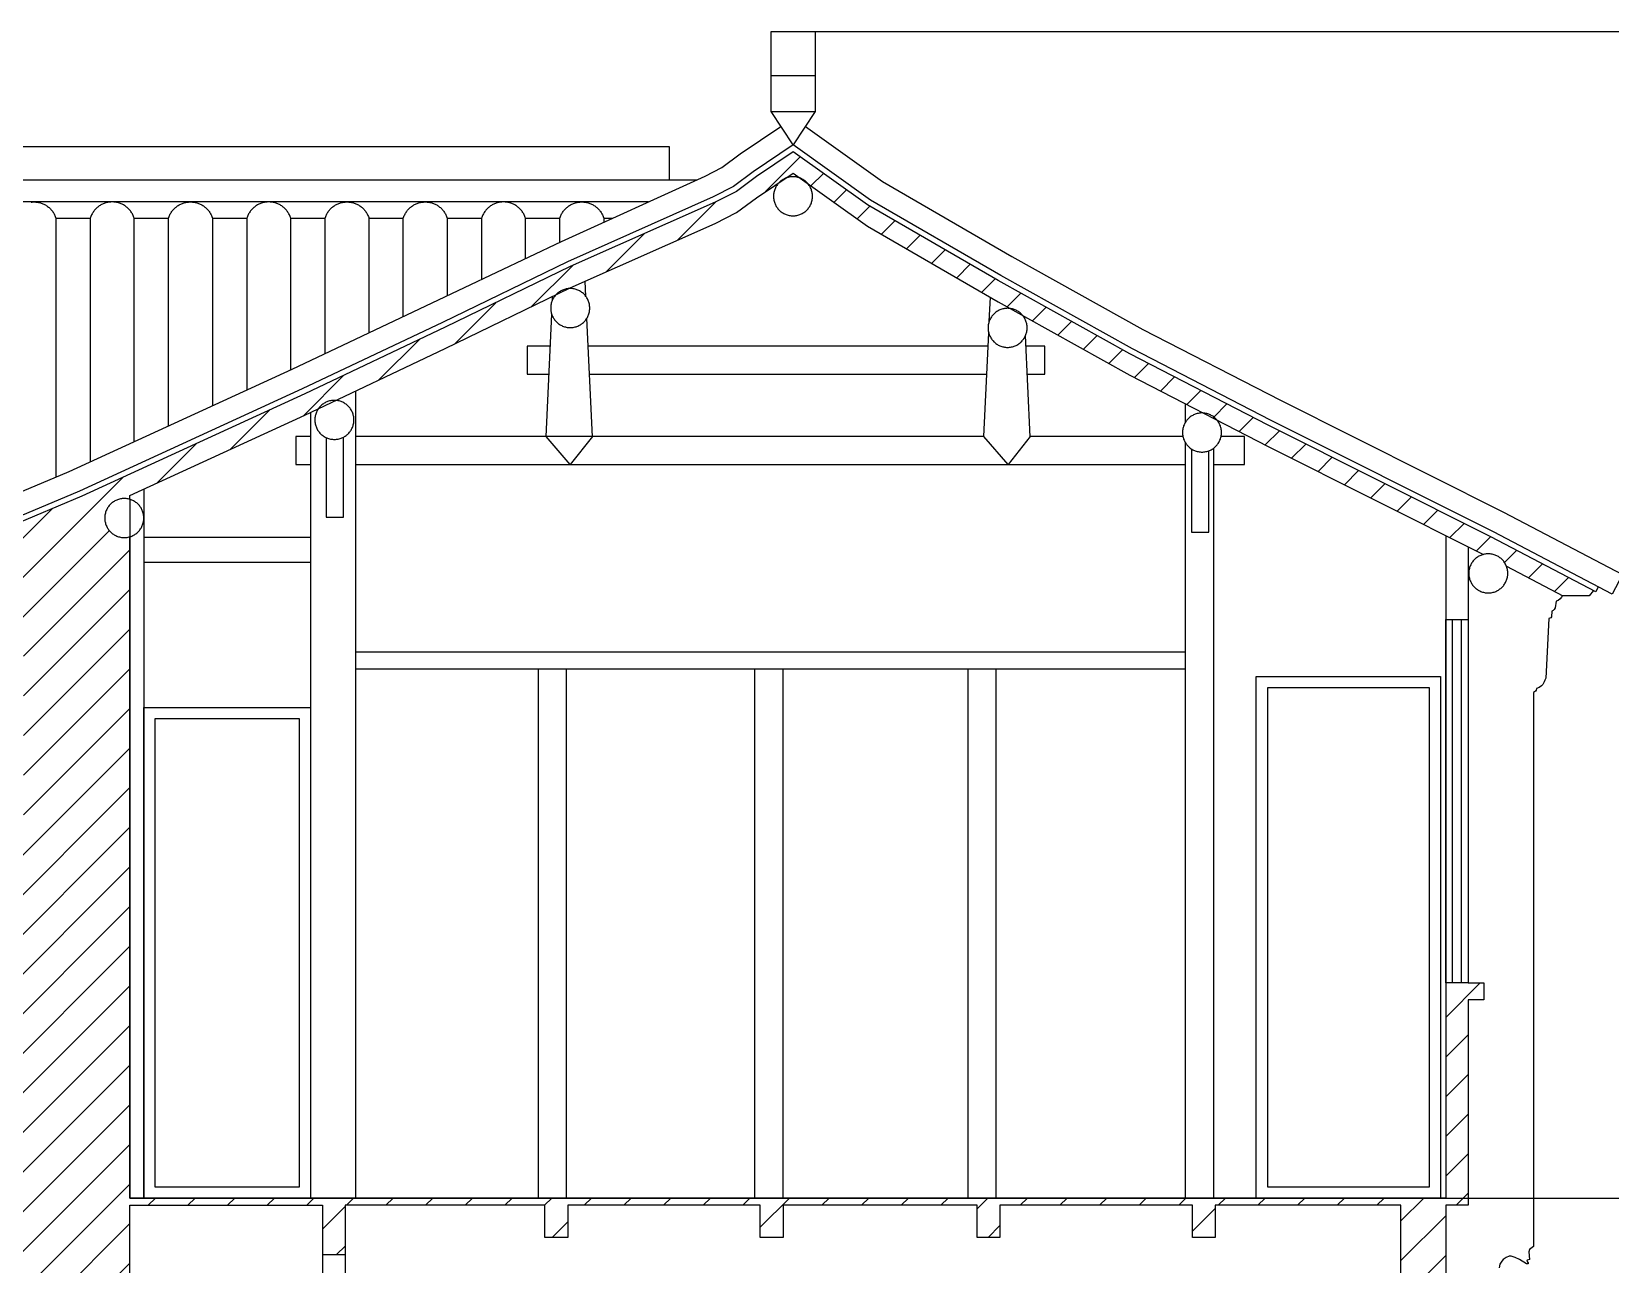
# Model space of a CAD drawing. Extents: x -20250 to 331240, y -699 to 63168.
# Drawn here: x 318215 to 325257, y 10722 to 16220 of the extents above; entities that cross this region are included whole.
import ezdxf

# ---------------------------------------------------------------- set-up
doc = ezdxf.new("R2010")
doc.units = 0
doc.header["$LTSCALE"] = 1000
doc.header["$MEASUREMENT"] = 0
for name, color, linetype in [('DOTE', 1, 'Continuous'), ('PUB_HATCH', 8, 'Continuous'), ('WALL', 9, 'Continuous'), ('窗', 4, 'Continuous'), ('门', 4, 'Continuous')]:
    doc.layers.add(name, color=color, linetype=linetype)
doc.layers.add('瓦', color=7, linetype='Continuous', true_color=0x57e157)

msp = doc.modelspace()

# ---------------------------------------------------------------- hatches: boundary and pattern name
at = {"layer": 'PUB_HATCH'}
h = msp.add_hatch(dxfattribs=at)
h.set_pattern_fill('普通砖', color=256, scale=50, style=0)
h.set_pattern_definition([(45, (-59853.03, 80703.54), (-88.388383, 88.388383), [])])
h.paths.add_polyline_path([(319612.8, 10985.4), (320504.1, 10985.4), (320504.1, 10842.4), (320605.9, 10842.4), (320605.9, 10985.4), (321465, 10985.4), (321465, 10842.4), (321566.8, 10842.4), (321566.8, 10985.4), (322431.7, 10985.4), (322431.7, 10842.4), (322533.5, 10842.4), (322533.5, 10985.4), (323392.1, 10985.4), (323392.1, 10842.4), (323493.9, 10842.4), (323493.9, 10985.4), (324321.9, 10985.4), (324321.9, 10678.1), (324321.9, 10678.1), (324321.9, 10344.9), (324521.8, 10344.9), (324521.8, 10985.4), (324621.8, 10985.4), (324621.8, 11901.2), (324691.8, 11901.2), (324691.8, 11977.2), (324621.8, 11977.2), (324521.8, 11977.2), (324521.8, 11017.9), (318652.9, 11017.9), (318652.9, 13967.1), (318650.1, 13966.3), (318645.9, 13965.3), (318641.6, 13964.6), (318637.2, 13964), (318632.8, 13963.7), (318625.7, 13963.5), (318619.4, 13964), (318615.1, 13964.6), (318610.8, 13965.3), (318606.6, 13966.3), (318602.4, 13967.5), (318598.4, 13968.8), (318594.4, 13970.4), (318590.6, 13972.2), (318586.8, 13974.1), (318583.2, 13976.2), (318579.6, 13978.4), (318576.2, 13980.9), (318572.9, 13983.5), (318569.8, 13986.2), (318566.7, 13989.1), (318562.2, 13993.8), (318557.1, 14000.4), (318553.8, 14005.5), (318551.7, 14009.2), (318549.8, 14012.9), (318548.1, 14016.7), (318546.5, 14020.7), (318545.1, 14024.8), (318544, 14028.9), (318543, 14033.1), (318542.2, 14037.4), (318541.7, 14041.7), (318541.3, 14046.2), (318541.2, 14050.7), (318541.3, 14055.1), (318541.7, 14059.6), (318542.2, 14063.9), (318543, 14068.2), (318544, 14072.4), (318545.1, 14076.5), (318546.5, 14080.6), (318548.1, 14084.5), (318549.8, 14088.4), (318551.7, 14092.2), (318555, 14097.8), (318558.5, 14102.7), (318561.1, 14106), (318565.4, 14110.9), (318571.4, 14116.7), (318578, 14121.9), (318583.2, 14125.1), (318586.8, 14127.2), (318590.6, 14129.2), (318594.4, 14130.9), (318598.4, 14132.5), (318602.4, 14133.8), (318606.6, 14135), (318610.8, 14136), (318615.1, 14136.7), (318619.4, 14137.3), (318623.8, 14137.6), (318628.3, 14137.7), (318635.4, 14137.5), (318641.6, 14136.7), (318645.9, 14136), (318652.9, 14134.3), (318652.9, 14151.6), (319433.5, 14509.7), (319493.8, 14538.2), (319495.4, 14540.6), (319498, 14543.8), (319500.8, 14547), (319505.3, 14551.8), (319511.6, 14557.2), (319516.5, 14560.7), (319520.1, 14562.9), (319525.7, 14566.2), (319531.3, 14568.7), (319535.3, 14570.3), (319539.3, 14571.7), (319543.5, 14572.8), (319547.7, 14573.8), (319552, 14574.6), (319556.3, 14575.1), (319563.3, 14575.6), (319572.1, 14575.4), (320059.5, 14806.5), (320553.1, 15046.2), (320555.6, 15048.8), (320558.6, 15051.7), (320561.8, 15054.4), (320565.1, 15057), (320568.5, 15059.5), (320572, 15061.7), (320577.7, 15064.9), (320583.3, 15067.5), (320587.2, 15069.1), (320593.6, 15071.2), (320602, 15073.1), (320610.7, 15074.2), (320616.9, 15077.2), (321262.9, 15364.3), (321358.7, 15412.8), (321447.4, 15479.4), (321610.9, 15589.3), (321943.4, 15353), (322525.8, 15015.2), (322579.5, 14985.3), (322585.5, 14984.2), (322589.7, 14983.3), (322593.8, 14982.1), (322597.8, 14980.7), (322601.8, 14979.2), (322605.7, 14977.4), (322609.4, 14975.5), (322615.1, 14972.2), (322620, 14968.7), (322625.1, 14964.7), (322629.5, 14960.5), (322633.9, 14955.8), (322635.1, 14954.4), (323113, 14688.1), (323441.1, 14519), (323443.8, 14518.8), (323450.7, 14517.9), (323459.2, 14515.9), (323464.9, 14514), (323468.8, 14512.4), (323474.9, 14509.7), (323482.2, 14505.4), (323487, 14501.9), (323492.1, 14497.9), (323498.2, 14492.1), (323502.2, 14487.5), (323729.4, 14370.4), (324690.1, 13888.3), (324694.3, 13889.3), (324698.6, 13890.1), (324702.9, 13890.6), (324707.4, 13890.9), (324711.8, 13891.1), (324716.3, 13890.9), (324723.2, 13890.4), (324729.4, 13889.3), (324733.6, 13888.3), (324737.7, 13887.1), (324741.8, 13885.7), (324748, 13883.3), (324753.3, 13880.5), (324757, 13878.4), (324762.4, 13874.9), (324767.2, 13871.2), (324772.1, 13866.9), (324777.9, 13860.8), (324781.6, 13856.1), (324784.1, 13852.6), (324786.3, 13849.1), (324788.4, 13845.4), (324790.3, 13841.7), (324793.4, 13835), (325044.4, 13703.6), (325162.3, 13703.6), (325180.4, 13727.2), (324723.5, 13966.3), (323729.4, 14465.2), (323113, 14782.9), (322525.8, 15110), (321943.4, 15447.8), (321610.9, 15684.1), (321447.4, 15574.2), (321358.7, 15507.7), (321262.9, 15459.1), (320616.9, 15172), (320059.5, 14901.3), (319433.5, 14604.4), (318439.3, 14148.4), (317949.4, 13942.4), (317949.4, 13888.5), (318041.3, 13888.5), (318041.3, 13858.6), (318097.4, 13858.6), (318097.4, 13571.7), (318114.5, 13557.9), (318119.9, 13548), (318131.9, 13537.3), (318143.3, 13533), (318155.4, 13521.1), (318164.4, 13512.8), (318178.8, 13507.2), (318178.8, 12658), (317713.6, 12314.7), (317287.2, 12036.6), (317287.2, 11925.3), (317378.3, 11925.3), (317393.4, 11880.6), (317414.6, 11872.7), (317431.5, 11867.4), (317436.1, 11847.9), (317481, 11847.9), (317481, 11688.7), (317446, 11688.7), (317446, 11658.4), (317484.5, 11658.4), (317484.5, 11362.2), (317512.7, 11344.3), (317512.7, 11314.8), (317564, 11314.8), (317564, 11294.5), (317594.8, 11292.3), (317604, 11274.1), (317613.5, 11263.5), (317638.4, 11254.3), (317638.4, 11188.1), (317598.5, 11155.9), (317598.5, 11096.2), (317625.4, 11084.9), (317629.9, 11073), (317595.5, 11034.1), (317595.5, 11008.2), (317616.8, 10997.7), (317616.8, 10702.2), (317601.3, 10669), (317601.3, 10638.3), (317626.1, 10625.1), (317626.1, 10608.7), (317594.4, 10579.7), (317594.4, 10529.3), (317616.6, 10514), (317621.1, 10499.5), (317638.3, 10492), (317645, 10478.9), (317668.9, 10464.3), (317669.7, 10450.2), (317681.6, 10430), (317699.5, 10423.2), (317699.5, 10392.9), (317679.6, 10365.5), (317679.6, 10118.7), (318452.9, 10118.7), (318452.9, 10017.2), (318652.9, 10017.2), (318652.9, 10985.4), (319512.8, 10985.4), (319512.8, 10765.4), (319612.8, 10765.4)])

# ---------------------------------------------------------------- linework, layer by layer
at = {"layer": 'DOTE', "elevation": 0}
for points in [[(321611.3, 16220.3), (327911.6, 16220.3)], [(318652.9, 11017.9), (327911.6, 11017.9)]]:
    msp.add_lwpolyline(points, dxfattribs=at)
at = {"layer": 'WALL'}
for points in [[(321513.1, 15863.6, 0), (321513.1, 16023.8, 0), (321513.1, 16220.3, 0), (321709.4, 16220.3, 0), (321709.4, 16023.8, 0), (321709.4, 15863.6, 0)], [(321513.1, 16023.8, 0), (321709.4, 16023.8, 0)], [(317852.2, 14035.7, 0), (318382.7, 14258.9, 0), (319377.2, 14715.1, 0), (320000.8, 15010.7, 0), (320578.9, 15283.7, 0), (321218.9, 15576, 0), (321292.9, 15613.5, 0), (321375.5, 15675.4, 0), (321556.8, 15797.3, 0)], [(321665.8, 15797.4, 0), (322010.6, 15552.4, 0), (322587.2, 15217.9, 0), (323171.7, 14892.3, 0), (323785.6, 14575.9, 0), (324780.2, 14076.8, 0), (325310.7, 13799.2, 0), (325264.8, 13711.4, 0), (324735, 13988.7, 0), (323740.7, 14487.6, 0), (323124.9, 14805, 0), (322538.2, 15131.8, 0), (321957, 15469, 0), (321611.3, 15714.6, 0), (321432.9, 15594.7, 0), (321345.4, 15529, 0), (321254, 15482.7, 0), (320604.5, 15193.8, 0), (320047.6, 14923.4, 0), (319422.2, 14626.8, 0), (318427.9, 14170.8, 0), (317898.1, 13948, 0)], [(321059.3, 15559.6, 0), (321059.3, 15707, 0), (311428, 15707, 0)], [(325202.4, 13744.1, 0), (325190.8, 13721.8, 0), (324723.5, 13966.3, 0), (323729.4, 14465.2, 0), (323113, 14782.9, 0), (322525.8, 15110, 0), (321943.4, 15447.8, 0), (321610.9, 15684.1, 0), (321447.4, 15574.2, 0), (321358.7, 15507.7, 0), (321262.9, 15459.1, 0), (320616.9, 15172, 0), (320059.5, 14901.3, 0), (319433.5, 14604.4, 0), (318439.3, 14148.4, 0), (317909.7, 13925.7, 0), (317898.1, 13948, 0)], [(318652.9, 14133.8, 0), (318652.9, 14151.6, 0), (319433.5, 14509.7, 0), (320059.5, 14806.5, 0), (320616.9, 15077.2, 0), (321262.9, 15364.3, 0), (321358.7, 15412.8, 0), (321447.4, 15479.4, 0), (321610.9, 15589.3, 0), (321943.4, 15353, 0), (322525.8, 15015.2, 0), (323113, 14688.1, 0), (323729.4, 14370.4, 0), (324690.3, 13888.2, 0)], [(311677.2, 15559.6, 0), (321183.1, 15559.6, 0)], [(320966.2, 15460.5, 0), (311844.7, 15460.5, 0)], [(320687.1, 15038.6, 0), (320683.9, 15107, 0)], [(320538, 15022.8, 0), (320538.7, 15039.2, 0)], [(322486.3, 14928, 0), (322491.3, 15035.2, 0)], [(320716, 14414.6, 0), (320617.2, 14288.9, 0), (320509.8, 14414, 0), (320535.1, 14959.8, 0)], [(320716, 14413.3, 0), (320691.5, 14942.8, 0)], [(322644.4, 14939.9, 0), (322644, 14949.4, 0)], [(322668.8, 14414.6, 0), (322570, 14288.9, 0), (322462.6, 14414, 0), (322484, 14876.6, 0)], [(322668.8, 14413.3, 0), (322647.9, 14865.5, 0)], [(320528.5, 14817.8, 0), (320425.7, 14817.8, 0), (320425.7, 14692.7, 0), (320522.7, 14692.7, 0)], [(322481.2, 14817.8, 0), (320697.3, 14817.8, 0)], [(322655.9, 14692.7, 0), (322733.3, 14692.7, 0), (322733.3, 14817.8, 0), (322650.1, 14817.8, 0)], [(320703.1, 14692.7, 0), (322475.5, 14692.7, 0)], [(319660.2, 14617.1, 0), (319660.2, 11017.9, 0)], [(319459.4, 14521.9, 0), (319459.4, 11017.9, 0)], [(323360.4, 14560.6, 0), (323360.4, 14476.2, 0)], [(323485.5, 14502.6, 0), (323485.5, 14496.1, 0)], [(319459.4, 14414, 0), (319393.9, 14414, 0), (319393.9, 14288.9, 0), (319459.4, 14288.9, 0)], [(319529, 14409.5, 0), (319529, 14055.2, 0), (319605.6, 14055.2, 0), (319605.6, 14411.5, 0)], [(322462.6, 14414, 0), (319660.2, 14414, 0)], [(323350, 14414, 0), (322668.3, 14414, 0)], [(323360.4, 14388.1, 0), (323360.4, 11017.9, 0)], [(323485.5, 14288.9, 0), (323624.6, 14288.9, 0), (323624.6, 14414, 0), (323520, 14414, 0)], [(323388.8, 14358.9, 0), (323388.8, 13988.1, 0), (323465.3, 13988.1, 0), (323465.3, 14351.1, 0)], [(323485.5, 14361.7, 0), (323485.5, 11017.9, 0)], [(319660.2, 14288.9, 0), (323360.4, 14288.9, 0)], [(318714.7, 14179.9, 0), (318714.7, 11017.9, 0)], [(318652.9, 14137, 0), (318652.9, 11017.9, 0)], [(324521.8, 13972.7, 0), (324521.8, 11017.9, 0), (318652.9, 11017.9, 0), (318652.9, 13967.5, 0)], [(319459.4, 13963.5, 0), (318714.7, 13963.5, 0)], [(324621.8, 13922.6, 0), (324621.8, 11977.2, 0), (324691.8, 11977.2, 0), (324691.8, 11901.2, 0), (324621.8, 11901.2, 0), (324621.8, 10985.4, 0), (324521.8, 10985.4, 0), (324521.8, 10344.9, 0), (324321.9, 10344.9, 0)], [(319459.4, 13852.8, 0), (318714.7, 13852.8, 0)], [(324792.5, 13835.4, 0), (325044.4, 13703.6, 0)], [(325180.5, 13727.2, 0), (325162.3, 13703.6, 0), (325040.8, 13703.6, 0), (325038.9, 13697.3, 0), (325031.7, 13689.8, 0), (325023.5, 13683.3, 0), (325014, 13679.3, 0), (325010.6, 13650.4, 0), (325006.1, 13642.2, 0), (325000.9, 13637.7, 0), (324995.6, 13634.6, 0), (324994.5, 13609.9, 0), (324990.5, 13605.8, 0), (324981.7, 13602.2, 0), (324968, 13336.3, 0), (324963.7, 13327.5, 0), (324961, 13320.7, 0), (324955.1, 13307.9, 0), (324949.5, 13302.4, 0), (324938.4, 13295.6, 0), (324927.1, 13290.6, 0), (324926, 13282.8, 0), (324922.6, 13278.3, 0), (324917.8, 13275.5, 0), (324913, 13272.3, 0), (324913, 10801, 0), (324895.2, 10787.8, 0), (324893, 10777.2, 0), (324895.9, 10744.4, 0), (324885.6, 10741.2, 0), (324883.4, 10735.7, 0), (324889.8, 10728.6, 0), (324889.5, 10723.8, 0), (324882.1, 10724.8, 0), (324850.3, 10744, 0), (324831.9, 10753.1, 0), (324814.4, 10759, 0), (324804.4, 10759, 0), (324791.1, 10752.3, 0), (324778.7, 10744.3, 0), (324771.8, 10736.4, 0), (324764, 10723.2, 0), (324760.7, 10707, 0)], [(323360.4, 13453.1, 0), (319660.2, 13453.1, 0)], [(323360.4, 13376.5, 0), (319660.2, 13376.5, 0)], [(320474.7, 13376.5, 0), (320474.7, 11017.9, 0)], [(320599.7, 13376.5, 0), (320599.7, 11017.9, 0)], [(321439.7, 13376.5, 0), (321439.7, 11017.9, 0)], [(321564.8, 13376.5, 0), (321564.8, 11017.9, 0)], [(322390.1, 13376.5, 0), (322390.1, 11017.9, 0)], [(322515.2, 13376.5, 0), (322515.2, 11017.9, 0)], [(318652.9, 7405.6, 0), (318652.9, 10985.4, 0), (319512.8, 10985.4, 0), (319512.8, 7405.6, 0)], [(324321.9, 7197.7, 0), (324321.9, 10985.4, 0), (323493.9, 10985.4, 0), (323493.9, 10842.4, 0), (323392.1, 10842.4, 0), (323392.1, 10985.4, 0), (322533.5, 10985.4, 0), (322533.5, 10842.4, 0), (322431.7, 10842.4, 0), (322431.7, 10985.4, 0), (321566.8, 10985.4, 0), (321566.8, 10842.4, 0), (321465, 10842.4, 0), (321465, 10985.4, 0), (320605.9, 10985.4, 0), (320605.9, 10842.4, 0), (320504.1, 10842.4, 0), (320504.1, 10985.4, 0), (319612.8, 10985.4, 0), (319612.8, 7405.6, 0)], [(319512.8, 10765.4, 0), (319614.5, 10765.4, 0)]]:
    msp.add_polyline3d(points, dxfattribs=at)
for points in [[(321611.3, 15714.6, 0), (321513.1, 15863.6, 0), (321709.4, 15863.6, 0)], [(321697.9, 15485.7, 0), (321697.8, 15490.2, 0), (321697.5, 15494.6, 0), (321696.9, 15498.9, 0), (321696.2, 15503.2, 0), (321695.2, 15507.4, 0), (321694, 15511.6, 0), (321692.6, 15515.6, 0), (321691.1, 15519.6, 0), (321689.3, 15523.4, 0), (321687.4, 15527.2, 0), (321685.3, 15530.8, 0), (321683, 15534.4, 0), (321680.6, 15537.8, 0), (321678, 15541.1, 0), (321675.3, 15544.2, 0), (321672.4, 15547.3, 0), (321669.4, 15550.2, 0), (321666.2, 15552.9, 0), (321662.9, 15555.5, 0), (321659.5, 15557.9, 0), (321656, 15560.2, 0), (321652.3, 15562.3, 0), (321648.6, 15564.2, 0), (321644.7, 15565.9, 0), (321640.7, 15567.5, 0), (321636.7, 15568.9, 0), (321632.6, 15570.1, 0), (321628.4, 15571, 0), (321624.1, 15571.8, 0), (321619.7, 15572.3, 0), (321615.3, 15572.7, 0), (321610.8, 15572.8, 0), (321606.3, 15572.7, 0), (321601.9, 15572.3, 0), (321597.6, 15571.8, 0), (321593.3, 15571, 0), (321589.1, 15570.1, 0), (321584.9, 15568.9, 0), (321580.9, 15567.5, 0), (321576.9, 15565.9, 0), (321573.1, 15564.2, 0), (321569.3, 15562.3, 0), (321565.7, 15560.2, 0), (321562.1, 15557.9, 0), (321558.7, 15555.5, 0), (321555.4, 15552.9, 0), (321552.3, 15550.2, 0), (321549.2, 15547.3, 0), (321546.4, 15544.2, 0), (321543.6, 15541.1, 0), (321541, 15537.8, 0), (321538.6, 15534.4, 0), (321536.3, 15530.8, 0), (321534.2, 15527.2, 0), (321532.3, 15523.4, 0), (321530.6, 15519.6, 0), (321529, 15515.6, 0), (321527.6, 15511.6, 0), (321526.5, 15507.4, 0), (321525.5, 15503.2, 0), (321524.7, 15498.9, 0), (321524.2, 15494.6, 0), (321523.8, 15490.2, 0), (321523.7, 15485.7, 0), (321523.8, 15481.2, 0), (321524.2, 15476.8, 0), (321524.7, 15472.4, 0), (321525.5, 15468.2, 0), (321526.5, 15463.9, 0), (321527.6, 15459.8, 0), (321529, 15455.7, 0), (321530.6, 15451.8, 0), (321532.3, 15447.9, 0), (321534.2, 15444.2, 0), (321536.3, 15440.6, 0), (321538.6, 15437, 0), (321541, 15433.6, 0), (321543.6, 15430.3, 0), (321546.4, 15427.2, 0), (321549.2, 15424.1, 0), (321552.3, 15421.2, 0), (321555.4, 15418.5, 0), (321558.7, 15415.9, 0), (321562.1, 15413.5, 0), (321565.7, 15411.2, 0), (321569.3, 15409.1, 0), (321573.1, 15407.2, 0), (321576.9, 15405.4, 0), (321580.9, 15403.9, 0), (321584.9, 15402.5, 0), (321589.1, 15401.3, 0), (321593.3, 15400.4, 0), (321597.6, 15399.6, 0), (321601.9, 15399, 0), (321606.3, 15398.7, 0), (321610.8, 15398.6, 0), (321615.3, 15398.7, 0), (321619.7, 15399, 0), (321624.1, 15399.6, 0), (321628.4, 15400.4, 0), (321632.6, 15401.3, 0), (321636.7, 15402.5, 0), (321640.7, 15403.9, 0), (321644.7, 15405.4, 0), (321648.6, 15407.2, 0), (321652.3, 15409.1, 0), (321656, 15411.2, 0), (321659.5, 15413.5, 0), (321662.9, 15415.9, 0), (321666.2, 15418.5, 0), (321669.4, 15421.2, 0), (321672.4, 15424.1, 0), (321675.3, 15427.2, 0), (321678, 15430.3, 0), (321680.6, 15433.6, 0), (321683, 15437, 0), (321685.3, 15440.5, 0), (321687.4, 15444.2, 0), (321689.3, 15447.9, 0), (321691.1, 15451.8, 0), (321692.6, 15455.7, 0), (321694, 15459.8, 0), (321695.2, 15463.9, 0), (321696.2, 15468.2, 0), (321696.9, 15472.4, 0), (321697.5, 15476.8, 0), (321697.8, 15481.2, 0)], [(320704.3, 14987.2, 0), (320704.2, 14991.7, 0), (320703.8, 14996.1, 0), (320703.3, 15000.5, 0), (320702.5, 15004.8, 0), (320701.5, 15009, 0), (320700.4, 15013.1, 0), (320699, 15017.2, 0), (320697.4, 15021.1, 0), (320695.7, 15025, 0), (320693.8, 15028.7, 0), (320691.7, 15032.4, 0), (320689.4, 15035.9, 0), (320687, 15039.3, 0), (320684.4, 15042.6, 0), (320681.6, 15045.8, 0), (320678.7, 15048.8, 0), (320675.7, 15051.7, 0), (320672.6, 15054.4, 0), (320669.3, 15057, 0), (320665.9, 15059.5, 0), (320662.3, 15061.7, 0), (320658.7, 15063.8, 0), (320654.9, 15065.7, 0), (320651.1, 15067.5, 0), (320647.1, 15069.1, 0), (320643.1, 15070.4, 0), (320638.9, 15071.6, 0), (320634.7, 15072.6, 0), (320630.4, 15073.3, 0), (320626.1, 15073.9, 0), (320621.7, 15074.2, 0), (320617.2, 15074.3, 0), (320612.7, 15074.2, 0), (320608.3, 15073.9, 0), (320603.9, 15073.3, 0), (320599.6, 15072.6, 0), (320595.4, 15071.6, 0), (320591.3, 15070.4, 0), (320587.2, 15069.1, 0), (320583.3, 15067.5, 0), (320579.4, 15065.7, 0), (320575.7, 15063.8, 0), (320572, 15061.7, 0), (320568.5, 15059.5, 0), (320565.1, 15057, 0), (320561.8, 15054.4, 0), (320558.6, 15051.7, 0), (320555.6, 15048.8, 0), (320552.7, 15045.8, 0), (320550, 15042.6, 0), (320547.4, 15039.3, 0), (320545, 15035.9, 0), (320542.7, 15032.4, 0), (320540.6, 15028.7, 0), (320538.7, 15025, 0), (320536.9, 15021.1, 0), (320535.4, 15017.2, 0), (320534, 15013.1, 0), (320532.8, 15009, 0), (320531.8, 15004.8, 0), (320531.1, 15000.5, 0), (320530.5, 14996.1, 0), (320530.2, 14991.7, 0), (320530.1, 14987.2, 0), (320530.2, 14982.7, 0), (320530.5, 14978.3, 0), (320531.1, 14974, 0), (320531.8, 14969.7, 0), (320532.8, 14965.5, 0), (320534, 14961.3, 0), (320535.4, 14957.3, 0), (320536.9, 14953.3, 0), (320538.7, 14949.5, 0), (320540.6, 14945.7, 0), (320542.7, 14942.1, 0), (320545, 14938.6, 0), (320547.4, 14935.2, 0), (320550, 14931.8, 0), (320552.7, 14928.7, 0), (320555.6, 14925.7, 0), (320558.6, 14922.8, 0), (320561.8, 14920, 0), (320565.1, 14917.5, 0), (320568.5, 14915, 0), (320572, 14912.7, 0), (320575.7, 14910.7, 0), (320579.4, 14908.7, 0), (320583.3, 14907, 0), (320587.2, 14905.4, 0), (320591.3, 14904.1, 0), (320595.4, 14902.9, 0), (320599.6, 14901.9, 0), (320603.9, 14901.2, 0), (320608.3, 14900.6, 0), (320612.7, 14900.2, 0), (320617.2, 14900.1, 0), (320621.7, 14900.2, 0), (320626.1, 14900.6, 0), (320630.4, 14901.2, 0), (320634.7, 14901.9, 0), (320638.9, 14902.9, 0), (320643.1, 14904.1, 0), (320647.1, 14905.4, 0), (320651.1, 14907, 0), (320654.9, 14908.7, 0), (320658.7, 14910.7, 0), (320662.3, 14912.7, 0), (320665.9, 14915, 0), (320669.3, 14917.5, 0), (320672.6, 14920, 0), (320675.7, 14922.8, 0), (320678.7, 14925.7, 0), (320681.6, 14928.7, 0), (320684.4, 14931.8, 0), (320687, 14935.2, 0), (320689.4, 14938.6, 0), (320691.7, 14942.1, 0), (320693.8, 14945.7, 0), (320695.7, 14949.5, 0), (320697.4, 14953.3, 0), (320699, 14957.3, 0), (320700.4, 14961.3, 0), (320701.5, 14965.5, 0), (320702.5, 14969.7, 0), (320703.3, 14974, 0), (320703.8, 14978.3, 0), (320704.2, 14982.7, 0)], [(322655, 14898.9, 0), (322654.9, 14903.4, 0), (322654.6, 14907.8, 0), (322654, 14912.2, 0), (322653.2, 14916.5, 0), (322652.3, 14920.7, 0), (322651.1, 14924.8, 0), (322649.7, 14928.9, 0), (322648.2, 14932.8, 0), (322646.4, 14936.7, 0), (322644.5, 14940.4, 0), (322642.4, 14944.1, 0), (322640.1, 14947.6, 0), (322637.7, 14951, 0), (322635.1, 14954.3, 0), (322632.4, 14957.5, 0), (322629.5, 14960.5, 0), (322626.5, 14963.4, 0), (322623.3, 14966.1, 0), (322620, 14968.7, 0), (322616.6, 14971.2, 0), (322613, 14973.4, 0), (322609.4, 14975.5, 0), (322605.7, 14977.4, 0), (322601.8, 14979.2, 0), (322597.8, 14980.7, 0), (322593.8, 14982.1, 0), (322589.7, 14983.3, 0), (322585.5, 14984.2, 0), (322581.2, 14985, 0), (322576.8, 14985.6, 0), (322572.4, 14985.9, 0), (322567.9, 14986, 0), (322563.4, 14985.9, 0), (322559, 14985.6, 0), (322554.7, 14985, 0), (322550.4, 14984.2, 0), (322546.2, 14983.3, 0), (322542, 14982.1, 0), (322538, 14980.7, 0), (322534, 14979.2, 0), (322530.2, 14977.4, 0), (322526.4, 14975.5, 0), (322522.8, 14973.4, 0), (322519.2, 14971.2, 0), (322515.8, 14968.7, 0), (322512.5, 14966.1, 0), (322509.4, 14963.4, 0), (322506.3, 14960.5, 0), (322503.5, 14957.5, 0), (322500.7, 14954.3, 0), (322498.1, 14951, 0), (322495.7, 14947.6, 0), (322493.4, 14944.1, 0), (322491.3, 14940.4, 0), (322489.4, 14936.7, 0), (322487.7, 14932.8, 0), (322486.1, 14928.9, 0), (322484.7, 14924.8, 0), (322483.5, 14920.7, 0), (322482.6, 14916.5, 0), (322481.8, 14912.2, 0), (322481.2, 14907.8, 0), (322480.9, 14903.4, 0), (322480.8, 14898.9, 0), (322480.9, 14894.5, 0), (322481.2, 14890, 0), (322481.8, 14885.7, 0), (322482.6, 14881.4, 0), (322483.5, 14877.2, 0), (322484.7, 14873.1, 0), (322486.1, 14869, 0), (322487.7, 14865.1, 0), (322489.4, 14861.2, 0), (322491.3, 14857.4, 0), (322493.4, 14853.8, 0), (322495.7, 14850.2, 0), (322498.1, 14846.8, 0), (322500.7, 14843.5, 0), (322503.5, 14840.4, 0), (322506.3, 14837.3, 0), (322509.4, 14834.5, 0), (322512.5, 14831.7, 0), (322515.8, 14829.2, 0), (322519.2, 14826.7, 0), (322522.8, 14824.4, 0), (322526.4, 14822.3, 0), (322530.2, 14820.4, 0), (322534, 14818.7, 0), (322538, 14817.1, 0), (322542, 14815.7, 0), (322546.2, 14814.6, 0), (322550.4, 14813.6, 0), (322554.7, 14812.8, 0), (322559, 14812.3, 0), (322563.4, 14811.9, 0), (322567.9, 14811.8, 0), (322572.4, 14811.9, 0), (322576.8, 14812.3, 0), (322581.2, 14812.8, 0), (322585.5, 14813.6, 0), (322589.7, 14814.6, 0), (322593.8, 14815.7, 0), (322597.8, 14817.1, 0), (322601.8, 14818.7, 0), (322605.7, 14820.4, 0), (322609.4, 14822.3, 0), (322613, 14824.4, 0), (322616.6, 14826.7, 0), (322620, 14829.2, 0), (322623.3, 14831.7, 0), (322626.5, 14834.5, 0), (322629.5, 14837.3, 0), (322632.4, 14840.4, 0), (322635.1, 14843.5, 0), (322637.7, 14846.8, 0), (322640.1, 14850.2, 0), (322642.4, 14853.8, 0), (322644.5, 14857.4, 0), (322646.4, 14861.2, 0), (322648.2, 14865.1, 0), (322649.7, 14869, 0), (322651.1, 14873.1, 0), (322652.3, 14877.2, 0), (322653.2, 14881.4, 0), (322654, 14885.7, 0), (322654.6, 14890, 0), (322654.9, 14894.5, 0)], [(319652.3, 14488.5, 0), (319652.2, 14492.9, 0), (319651.9, 14497.4, 0), (319651.3, 14501.7, 0), (319650.6, 14506, 0), (319649.6, 14510.2, 0), (319648.4, 14514.3, 0), (319647, 14518.4, 0), (319645.5, 14522.3, 0), (319643.7, 14526.2, 0), (319641.8, 14530, 0), (319639.7, 14533.6, 0), (319637.4, 14537.2, 0), (319635, 14540.6, 0), (319632.4, 14543.8, 0), (319629.7, 14547, 0), (319626.8, 14550, 0), (319623.8, 14552.9, 0), (319620.6, 14555.7, 0), (319617.3, 14558.2, 0), (319613.9, 14560.7, 0), (319610.4, 14562.9, 0), (319606.7, 14565, 0), (319603, 14567, 0), (319599.1, 14568.7, 0), (319595.2, 14570.3, 0), (319591.1, 14571.7, 0), (319587, 14572.8, 0), (319582.8, 14573.8, 0), (319578.5, 14574.6, 0), (319574.1, 14575.1, 0), (319569.7, 14575.4, 0), (319565.2, 14575.6, 0), (319560.7, 14575.4, 0), (319556.3, 14575.1, 0), (319552, 14574.6, 0), (319547.7, 14573.8, 0), (319543.5, 14572.8, 0), (319539.3, 14571.7, 0), (319535.3, 14570.3, 0), (319531.3, 14568.7, 0), (319527.5, 14567, 0), (319523.7, 14565, 0), (319520.1, 14562.9, 0), (319516.5, 14560.7, 0), (319513.1, 14558.2, 0), (319509.8, 14555.7, 0), (319506.7, 14552.9, 0), (319503.7, 14550, 0), (319500.8, 14547, 0), (319498, 14543.8, 0), (319495.4, 14540.6, 0), (319493, 14537.2, 0), (319490.7, 14533.6, 0), (319488.6, 14530, 0), (319486.7, 14526.2, 0), (319485, 14522.3, 0), (319483.4, 14518.4, 0), (319482, 14514.3, 0), (319480.9, 14510.2, 0), (319479.9, 14506, 0), (319479.1, 14501.7, 0), (319478.6, 14497.4, 0), (319478.2, 14492.9, 0), (319478.1, 14488.5, 0), (319478.2, 14484, 0), (319478.6, 14479.6, 0), (319479.1, 14475.2, 0), (319479.9, 14470.9, 0), (319480.9, 14466.7, 0), (319482, 14462.6, 0), (319483.4, 14458.5, 0), (319485, 14454.6, 0), (319486.7, 14450.7, 0), (319488.6, 14447, 0), (319490.7, 14443.3, 0), (319493, 14439.8, 0), (319495.4, 14436.4, 0), (319498, 14433.1, 0), (319500.8, 14429.9, 0), (319503.7, 14426.9, 0), (319506.7, 14424, 0), (319509.8, 14421.3, 0), (319513.1, 14418.7, 0), (319516.5, 14416.2, 0), (319520.1, 14414, 0), (319523.7, 14411.9, 0), (319527.5, 14410, 0), (319531.3, 14408.2, 0), (319535.3, 14406.7, 0), (319539.3, 14405.3, 0), (319543.5, 14404.1, 0), (319547.7, 14403.1, 0), (319552, 14402.4, 0), (319556.3, 14401.8, 0), (319560.7, 14401.5, 0), (319565.2, 14401.4, 0), (319569.7, 14401.5, 0), (319574.1, 14401.8, 0), (319578.5, 14402.4, 0), (319582.8, 14403.1, 0), (319587, 14404.1, 0), (319591.1, 14405.3, 0), (319595.2, 14406.7, 0), (319599.1, 14408.2, 0), (319603, 14410, 0), (319606.7, 14411.9, 0), (319610.4, 14414, 0), (319613.9, 14416.2, 0), (319617.3, 14418.7, 0), (319620.6, 14421.3, 0), (319623.8, 14424, 0), (319626.8, 14426.9, 0), (319629.7, 14429.9, 0), (319632.4, 14433.1, 0), (319635, 14436.4, 0), (319637.4, 14439.8, 0), (319639.7, 14443.3, 0), (319641.8, 14447, 0), (319643.7, 14450.7, 0), (319645.5, 14454.6, 0), (319647, 14458.5, 0), (319648.4, 14462.6, 0), (319649.6, 14466.7, 0), (319650.6, 14470.9, 0), (319651.3, 14475.2, 0), (319651.9, 14479.6, 0), (319652.2, 14484, 0)], [(323522.1, 14432.2, 0), (323521.9, 14436.6, 0), (323521.6, 14441.1, 0), (323521, 14445.4, 0), (323520.3, 14449.7, 0), (323519.3, 14453.9, 0), (323518.1, 14458, 0), (323516.8, 14462.1, 0), (323515.2, 14466, 0), (323513.5, 14469.9, 0), (323511.5, 14473.7, 0), (323509.4, 14477.3, 0), (323507.2, 14480.8, 0), (323504.7, 14484.2, 0), (323502.2, 14487.5, 0), (323499.4, 14490.7, 0), (323496.5, 14493.7, 0), (323493.5, 14496.6, 0), (323490.3, 14499.3, 0), (323487, 14501.9, 0), (323483.6, 14504.4, 0), (323480.1, 14506.6, 0), (323476.5, 14508.7, 0), (323472.7, 14510.7, 0), (323468.8, 14512.4, 0), (323464.9, 14514, 0), (323460.8, 14515.3, 0), (323456.7, 14516.5, 0), (323452.5, 14517.5, 0), (323448.2, 14518.2, 0), (323443.8, 14518.8, 0), (323439.4, 14519.2, 0), (323435, 14519.2, 0), (323430.5, 14519.2, 0), (323426.1, 14518.8, 0), (323421.7, 14518.2, 0), (323417.4, 14517.5, 0), (323413.2, 14516.5, 0), (323409.1, 14515.3, 0), (323405, 14514, 0), (323401.1, 14512.4, 0), (323397.2, 14510.7, 0), (323393.5, 14508.7, 0), (323389.8, 14506.6, 0), (323386.3, 14504.4, 0), (323382.9, 14501.9, 0), (323379.6, 14499.3, 0), (323376.4, 14496.6, 0), (323373.4, 14493.7, 0), (323370.5, 14490.7, 0), (323367.7, 14487.5, 0), (323365.2, 14484.2, 0), (323362.7, 14480.8, 0), (323360.5, 14477.3, 0), (323358.4, 14473.7, 0), (323356.5, 14469.9, 0), (323354.7, 14466, 0), (323353.1, 14462.1, 0), (323351.8, 14458, 0), (323350.6, 14453.9, 0), (323349.6, 14449.7, 0), (323348.9, 14445.4, 0), (323348.3, 14441.1, 0), (323348, 14436.6, 0), (323347.8, 14432.2, 0), (323348, 14427.7, 0), (323348.3, 14423.2, 0), (323348.9, 14418.9, 0), (323349.6, 14414.6, 0), (323350.6, 14410.4, 0), (323351.8, 14406.3, 0), (323353.1, 14402.2, 0), (323354.7, 14398.3, 0), (323356.5, 14394.4, 0), (323358.4, 14390.7, 0), (323360.5, 14387, 0), (323362.7, 14383.5, 0), (323365.2, 14380.1, 0), (323367.7, 14376.8, 0), (323370.5, 14373.6, 0), (323373.4, 14370.6, 0), (323376.4, 14367.7, 0), (323379.6, 14365, 0), (323382.9, 14362.4, 0), (323386.3, 14359.9, 0), (323389.8, 14357.7, 0), (323393.5, 14355.6, 0), (323397.2, 14353.7, 0), (323401.1, 14351.9, 0), (323405, 14350.3, 0), (323409.1, 14349, 0), (323413.2, 14347.8, 0), (323417.4, 14346.8, 0), (323421.7, 14346.1, 0), (323426.1, 14345.5, 0), (323430.5, 14345.2, 0), (323435, 14345.1, 0), (323439.4, 14345.2, 0), (323443.8, 14345.5, 0), (323448.2, 14346.1, 0), (323452.5, 14346.8, 0), (323456.7, 14347.8, 0), (323460.8, 14349, 0), (323464.9, 14350.3, 0), (323468.8, 14351.9, 0), (323472.7, 14353.7, 0), (323476.5, 14355.6, 0), (323480.1, 14357.7, 0), (323483.6, 14359.9, 0), (323487, 14362.4, 0), (323490.3, 14365, 0), (323493.5, 14367.7, 0), (323496.5, 14370.6, 0), (323499.4, 14373.6, 0), (323502.2, 14376.8, 0), (323504.7, 14380.1, 0), (323507.2, 14383.5, 0), (323509.4, 14387, 0), (323511.5, 14390.7, 0), (323513.5, 14394.4, 0), (323515.2, 14398.3, 0), (323516.8, 14402.2, 0), (323518.1, 14406.3, 0), (323519.3, 14410.4, 0), (323520.3, 14414.6, 0), (323521, 14418.9, 0), (323521.6, 14423.2, 0), (323521.9, 14427.7, 0)], [(318715.4, 14050.7, 0), (318715.3, 14055.1, 0), (318715, 14059.6, 0), (318714.4, 14063.9, 0), (318713.6, 14068.2, 0), (318712.7, 14072.4, 0), (318711.5, 14076.5, 0), (318710.1, 14080.6, 0), (318708.6, 14084.5, 0), (318706.8, 14088.4, 0), (318704.9, 14092.2, 0), (318702.8, 14095.8, 0), (318700.5, 14099.3, 0), (318698.1, 14102.7, 0), (318695.5, 14106, 0), (318692.8, 14109.2, 0), (318689.9, 14112.2, 0), (318686.9, 14115.1, 0), (318683.7, 14117.8, 0), (318680.4, 14120.4, 0), (318677, 14122.9, 0), (318673.5, 14125.1, 0), (318669.8, 14127.2, 0), (318666.1, 14129.2, 0), (318662.2, 14130.9, 0), (318658.2, 14132.5, 0), (318654.2, 14133.8, 0), (318650.1, 14135, 0), (318645.9, 14136, 0), (318641.6, 14136.7, 0), (318637.2, 14137.3, 0), (318632.8, 14137.6, 0), (318628.3, 14137.7, 0), (318623.8, 14137.6, 0), (318619.4, 14137.3, 0), (318615.1, 14136.7, 0), (318610.8, 14136, 0), (318606.6, 14135, 0), (318602.4, 14133.8, 0), (318598.4, 14132.5, 0), (318594.4, 14130.9, 0), (318590.6, 14129.2, 0), (318586.8, 14127.2, 0), (318583.2, 14125.1, 0), (318579.6, 14122.9, 0), (318576.2, 14120.4, 0), (318572.9, 14117.8, 0), (318569.8, 14115.1, 0), (318566.7, 14112.2, 0), (318563.9, 14109.2, 0), (318561.1, 14106, 0), (318558.5, 14102.7, 0), (318556.1, 14099.3, 0), (318553.8, 14095.8, 0), (318551.7, 14092.2, 0), (318549.8, 14088.4, 0), (318548.1, 14084.5, 0), (318546.5, 14080.6, 0), (318545.1, 14076.5, 0), (318544, 14072.4, 0), (318543, 14068.2, 0), (318542.2, 14063.9, 0), (318541.7, 14059.6, 0), (318541.3, 14055.1, 0), (318541.2, 14050.7, 0), (318541.3, 14046.2, 0), (318541.7, 14041.7, 0), (318542.2, 14037.4, 0), (318543, 14033.1, 0), (318544, 14028.9, 0), (318545.1, 14024.8, 0), (318546.5, 14020.7, 0), (318548.1, 14016.7, 0), (318549.8, 14012.9, 0), (318551.7, 14009.2, 0), (318553.8, 14005.5, 0), (318556.1, 14002, 0), (318558.5, 13998.6, 0), (318561.1, 13995.2, 0), (318563.9, 13992.1, 0), (318566.7, 13989.1, 0), (318569.8, 13986.2, 0), (318572.9, 13983.5, 0), (318576.2, 13980.9, 0), (318579.6, 13978.4, 0), (318583.2, 13976.2, 0), (318586.8, 13974.1, 0), (318590.6, 13972.2, 0), (318594.4, 13970.4, 0), (318598.4, 13968.8, 0), (318602.4, 13967.5, 0), (318606.6, 13966.3, 0), (318610.8, 13965.3, 0), (318615.1, 13964.6, 0), (318619.4, 13964, 0), (318623.8, 13963.7, 0), (318628.3, 13963.6, 0), (318632.8, 13963.7, 0), (318637.2, 13964, 0), (318641.6, 13964.6, 0), (318645.9, 13965.3, 0), (318650.1, 13966.3, 0), (318654.2, 13967.5, 0), (318658.2, 13968.8, 0), (318662.2, 13970.4, 0), (318666.1, 13972.2, 0), (318669.8, 13974.1, 0), (318673.5, 13976.2, 0), (318677, 13978.4, 0), (318680.4, 13980.9, 0), (318683.7, 13983.5, 0), (318686.9, 13986.2, 0), (318689.9, 13989.1, 0), (318692.8, 13992.1, 0), (318695.5, 13995.2, 0), (318698.1, 13998.6, 0), (318700.5, 14002, 0), (318702.8, 14005.5, 0), (318704.9, 14009.2, 0), (318706.8, 14012.9, 0), (318708.6, 14016.8, 0), (318710.1, 14020.7, 0), (318711.5, 14024.8, 0), (318712.7, 14028.9, 0), (318713.6, 14033.1, 0), (318714.4, 14037.4, 0), (318715, 14041.7, 0), (318715.3, 14046.2, 0)], [(324798.9, 13803.9, 0), (324798.8, 13808.4, 0), (324798.5, 13812.8, 0), (324797.9, 13817.2, 0), (324797.2, 13821.5, 0), (324796.2, 13825.7, 0), (324795, 13829.8, 0), (324793.7, 13833.9, 0), (324792.1, 13837.8, 0), (324790.3, 13841.7, 0), (324788.4, 13845.4, 0), (324786.3, 13849.1, 0), (324784.1, 13852.6, 0), (324781.6, 13856.1, 0), (324779, 13859.3, 0), (324776.3, 13862.5, 0), (324773.4, 13865.5, 0), (324770.4, 13868.4, 0), (324767.2, 13871.2, 0), (324763.9, 13873.7, 0), (324760.5, 13876.2, 0), (324757, 13878.4, 0), (324753.3, 13880.5, 0), (324749.6, 13882.5, 0), (324745.7, 13884.2, 0), (324741.8, 13885.7, 0), (324737.7, 13887.1, 0), (324733.6, 13888.3, 0), (324729.4, 13889.3, 0), (324725.1, 13890.1, 0), (324720.7, 13890.6, 0), (324716.3, 13890.9, 0), (324711.8, 13891.1, 0), (324707.4, 13890.9, 0), (324702.9, 13890.6, 0), (324698.6, 13890.1, 0), (324694.3, 13889.3, 0), (324690.1, 13888.3, 0), (324686, 13887.1, 0), (324681.9, 13885.7, 0), (324678, 13884.2, 0), (324674.1, 13882.5, 0), (324670.3, 13880.5, 0), (324666.7, 13878.4, 0), (324663.2, 13876.2, 0), (324659.7, 13873.7, 0), (324656.5, 13871.2, 0), (324653.3, 13868.4, 0), (324650.3, 13865.5, 0), (324647.4, 13862.5, 0), (324644.6, 13859.3, 0), (324642.1, 13856, 0), (324639.6, 13852.6, 0), (324637.4, 13849.1, 0), (324635.3, 13845.4, 0), (324633.3, 13841.7, 0), (324631.6, 13837.8, 0), (324630, 13833.9, 0), (324628.7, 13829.8, 0), (324627.5, 13825.7, 0), (324626.5, 13821.5, 0), (324625.7, 13817.2, 0), (324625.2, 13812.8, 0), (324624.9, 13808.4, 0), (324624.7, 13803.9, 0), (324624.9, 13799.5, 0), (324625.2, 13795.1, 0), (324625.7, 13790.7, 0), (324626.5, 13786.4, 0), (324627.5, 13782.2, 0), (324628.7, 13778.1, 0), (324630, 13774, 0), (324631.6, 13770.1, 0), (324633.3, 13766.2, 0), (324635.3, 13762.5, 0), (324637.4, 13758.8, 0), (324639.6, 13755.3, 0), (324642.1, 13751.8, 0), (324644.6, 13748.6, 0), (324647.4, 13745.4, 0), (324650.3, 13742.4, 0), (324653.3, 13739.5, 0), (324656.5, 13736.7, 0), (324659.7, 13734.2, 0), (324663.2, 13731.7, 0), (324666.7, 13729.5, 0), (324670.3, 13727.4, 0), (324674.1, 13725.4, 0), (324678, 13723.7, 0), (324681.9, 13722.1, 0), (324686, 13720.8, 0), (324690.1, 13719.6, 0), (324694.3, 13718.6, 0), (324698.6, 13717.8, 0), (324702.9, 13717.3, 0), (324707.4, 13717, 0), (324711.8, 13716.8, 0), (324716.3, 13717, 0), (324720.7, 13717.3, 0), (324725.1, 13717.8, 0), (324729.4, 13718.6, 0), (324733.6, 13719.6, 0), (324737.7, 13720.8, 0), (324741.8, 13722.1, 0), (324745.7, 13723.7, 0), (324749.6, 13725.4, 0), (324753.3, 13727.4, 0), (324757, 13729.5, 0), (324760.5, 13731.7, 0), (324763.9, 13734.2, 0), (324767.2, 13736.7, 0), (324770.4, 13739.5, 0), (324773.4, 13742.4, 0), (324776.3, 13745.4, 0), (324779, 13748.6, 0), (324781.6, 13751.8, 0), (324784.1, 13755.3, 0), (324786.3, 13758.8, 0), (324788.4, 13762.5, 0), (324790.3, 13766.2, 0), (324792.1, 13770.1, 0), (324793.7, 13774, 0), (324795, 13778.1, 0), (324796.2, 13782.2, 0), (324797.2, 13786.4, 0), (324797.9, 13790.7, 0), (324798.5, 13795.1, 0), (324798.8, 13799.5, 0)]]:
    msp.add_polyline3d(points, close=True, dxfattribs=at)
at = {"layer": '瓦'}
for points in [[(318212.9, 15459.8, 0), (318217, 15460.2, 0), (318221.2, 15460.5, 0), (318225.4, 15460.6, 0), (318229.6, 15460.5, 0), (318233.8, 15460.2, 0), (318238, 15459.8, 0), (318242, 15459.2, 0), (318246.1, 15458.5, 0), (318250.1, 15457.6, 0), (318254, 15456.5, 0), (318257.9, 15455.3, 0), (318261.7, 15453.9, 0), (318265.5, 15452.4, 0), (318269.2, 15450.7, 0), (318272.8, 15448.9, 0), (318276.3, 15447, 0), (318279.8, 15444.9, 0), (318283.1, 15442.7, 0), (318286.4, 15440.4, 0), (318289.6, 15437.9, 0), (318292.7, 15435.3, 0), (318295.7, 15432.6, 0), (318298.5, 15429.8, 0), (318301.3, 15426.9, 0), (318303.9, 15423.8, 0), (318306.5, 15420.7, 0), (318308.9, 15417.4, 0), (318311.2, 15414, 0), (318313.3, 15410.6, 0), (318315.3, 15407, 0), (318317.2, 15403.3, 0), (318319, 15399.6, 0), (318320.6, 15395.7, 0), (318322, 15391.8, 0), (318323.3, 15387.8, 0), (318323.3, 14234, 0)], [(318672.4, 14391.8, 0), (318672.4, 15387.8, 0), (318671.1, 15391.8, 0), (318669.7, 15395.7, 0), (318668.1, 15399.6, 0), (318666.3, 15403.3, 0), (318664.4, 15407, 0), (318662.4, 15410.6, 0), (318660.2, 15414, 0), (318658, 15417.4, 0), (318655.5, 15420.7, 0), (318653, 15423.8, 0), (318650.4, 15426.9, 0), (318647.6, 15429.8, 0), (318644.7, 15432.6, 0), (318641.7, 15435.3, 0), (318638.7, 15437.9, 0), (318635.5, 15440.4, 0), (318632.2, 15442.7, 0), (318628.8, 15444.9, 0), (318625.4, 15447, 0), (318621.9, 15448.9, 0), (318618.2, 15450.7, 0), (318614.6, 15452.4, 0), (318610.8, 15453.9, 0), (318607, 15455.3, 0), (318603.1, 15456.5, 0), (318599.2, 15457.6, 0), (318595.2, 15458.5, 0), (318591.1, 15459.2, 0), (318587, 15459.8, 0), (318582.9, 15460.2, 0), (318578.7, 15460.5, 0), (318574.5, 15460.6, 0), (318570.3, 15460.5, 0), (318566.1, 15460.2, 0), (318562, 15459.8, 0), (318557.9, 15459.2, 0), (318553.8, 15458.5, 0), (318549.8, 15457.6, 0), (318545.9, 15456.5, 0), (318542, 15455.3, 0), (318538.2, 15453.9, 0), (318534.4, 15452.4, 0), (318530.7, 15450.7, 0), (318527.1, 15448.9, 0), (318523.6, 15447, 0), (318520.1, 15444.9, 0), (318516.8, 15442.7, 0), (318513.5, 15440.4, 0), (318510.3, 15437.9, 0), (318507.2, 15435.3, 0), (318504.3, 15432.6, 0), (318501.4, 15429.8, 0), (318498.6, 15426.9, 0), (318496, 15423.8, 0), (318493.4, 15420.7, 0), (318491, 15417.4, 0), (318488.7, 15414, 0), (318486.6, 15410.6, 0), (318484.6, 15407, 0), (318482.7, 15403.3, 0), (318480.9, 15399.6, 0), (318479.3, 15395.7, 0), (318477.9, 15391.8, 0), (318476.6, 15387.8, 0), (318476.6, 14302, 0)], [(318825.6, 14462.1, 0), (318825.6, 15387.8, 0), (318826.9, 15391.8, 0), (318828.4, 15395.7, 0), (318830, 15399.6, 0), (318831.7, 15403.3, 0), (318833.6, 15407, 0), (318835.6, 15410.6, 0), (318837.8, 15414, 0), (318840.1, 15417.4, 0), (318842.5, 15420.7, 0), (318845, 15423.8, 0), (318847.7, 15426.9, 0), (318850.4, 15429.8, 0), (318853.3, 15432.6, 0), (318856.3, 15435.3, 0), (318859.4, 15437.9, 0), (318862.5, 15440.4, 0), (318865.8, 15442.7, 0), (318869.2, 15444.9, 0), (318872.6, 15447, 0), (318876.2, 15448.9, 0), (318879.8, 15450.7, 0), (318883.5, 15452.4, 0), (318887.2, 15453.9, 0), (318891, 15455.3, 0), (318894.9, 15456.5, 0), (318898.9, 15457.6, 0), (318902.9, 15458.5, 0), (318906.9, 15459.2, 0), (318911, 15459.8, 0), (318915.1, 15460.2, 0), (318919.3, 15460.5, 0), (318923.5, 15460.6, 0), (318927.7, 15460.5, 0), (318931.9, 15460.2, 0), (318936, 15459.8, 0), (318940.1, 15459.2, 0), (318944.2, 15458.5, 0), (318948.2, 15457.6, 0), (318952.1, 15456.5, 0), (318956, 15455.3, 0), (318959.8, 15453.9, 0), (318963.6, 15452.4, 0), (318967.3, 15450.7, 0), (318970.9, 15448.9, 0), (318974.4, 15447, 0), (318977.9, 15444.9, 0), (318981.2, 15442.7, 0), (318984.5, 15440.4, 0), (318987.7, 15437.9, 0), (318990.8, 15435.3, 0), (318993.7, 15432.6, 0), (318996.6, 15429.8, 0), (318999.4, 15426.9, 0), (319002, 15423.8, 0), (319004.6, 15420.7, 0), (319007, 15417.4, 0), (319009.3, 15414, 0), (319011.4, 15410.6, 0), (319013.4, 15407, 0), (319015.3, 15403.3, 0), (319017.1, 15399.6, 0), (319018.7, 15395.7, 0), (319020.1, 15391.8, 0), (319021.4, 15387.8, 0), (319021.4, 14551.9, 0)], [(319370.5, 14712.1, 0), (319370.5, 15387.8, 0), (319369.2, 15391.8, 0), (319367.7, 15395.7, 0), (319366.2, 15399.6, 0), (319364.4, 15403.3, 0), (319362.5, 15407, 0), (319360.5, 15410.6, 0), (319358.3, 15414, 0), (319356.1, 15417.4, 0), (319353.6, 15420.7, 0), (319351.1, 15423.8, 0), (319348.5, 15426.9, 0), (319345.7, 15429.8, 0), (319342.8, 15432.6, 0), (319339.8, 15435.3, 0), (319336.8, 15437.9, 0), (319333.6, 15440.4, 0), (319330.3, 15442.7, 0), (319326.9, 15444.9, 0), (319323.5, 15447, 0), (319320, 15448.9, 0), (319316.3, 15450.7, 0), (319312.7, 15452.4, 0), (319308.9, 15453.9, 0), (319305.1, 15455.3, 0), (319301.2, 15456.5, 0), (319297.2, 15457.6, 0), (319293.3, 15458.5, 0), (319289.2, 15459.2, 0), (319285.1, 15459.8, 0), (319281, 15460.2, 0), (319276.8, 15460.5, 0), (319272.6, 15460.6, 0), (319268.4, 15460.5, 0), (319264.2, 15460.2, 0), (319260.1, 15459.8, 0), (319256, 15459.2, 0), (319251.9, 15458.5, 0), (319247.9, 15457.6, 0), (319244, 15456.5, 0), (319240.1, 15455.3, 0), (319236.3, 15453.9, 0), (319232.5, 15452.4, 0), (319228.8, 15450.7, 0), (319225.2, 15448.9, 0), (319221.7, 15447, 0), (319218.2, 15444.9, 0), (319214.9, 15442.7, 0), (319211.6, 15440.4, 0), (319208.4, 15437.9, 0), (319205.3, 15435.3, 0), (319202.4, 15432.6, 0), (319199.5, 15429.8, 0), (319196.7, 15426.9, 0), (319194.1, 15423.8, 0), (319191.5, 15420.7, 0), (319189.1, 15417.4, 0), (319186.8, 15414, 0), (319184.7, 15410.6, 0), (319182.7, 15407, 0), (319180.8, 15403.3, 0), (319179, 15399.6, 0), (319177.4, 15395.7, 0), (319176, 15391.8, 0), (319174.7, 15387.8, 0), (319174.7, 14622.2, 0)], [(319523.7, 14784.6, 0), (319523.7, 15387.8, 0), (319525, 15391.8, 0), (319526.5, 15395.7, 0), (319528.1, 15399.6, 0), (319529.8, 15403.3, 0), (319531.7, 15407, 0), (319533.7, 15410.6, 0), (319535.9, 15414, 0), (319538.2, 15417.4, 0), (319540.6, 15420.7, 0), (319543.1, 15423.8, 0), (319545.7, 15426.9, 0), (319548.5, 15429.8, 0), (319551.4, 15432.6, 0), (319554.4, 15435.3, 0), (319557.5, 15437.9, 0), (319560.6, 15440.4, 0), (319563.9, 15442.7, 0), (319567.3, 15444.9, 0), (319570.7, 15447, 0), (319574.2, 15448.9, 0), (319577.9, 15450.7, 0), (319581.5, 15452.4, 0), (319585.3, 15453.9, 0), (319589.1, 15455.3, 0), (319593, 15456.5, 0), (319597, 15457.6, 0), (319601, 15458.5, 0), (319605, 15459.2, 0), (319609.1, 15459.8, 0), (319613.2, 15460.2, 0), (319617.4, 15460.5, 0), (319621.6, 15460.6, 0), (319625.8, 15460.5, 0), (319630, 15460.2, 0), (319634.1, 15459.8, 0), (319638.2, 15459.2, 0), (319642.3, 15458.5, 0), (319646.3, 15457.6, 0), (319650.2, 15456.5, 0), (319654.1, 15455.3, 0), (319657.9, 15453.9, 0), (319661.7, 15452.4, 0), (319665.4, 15450.7, 0), (319669, 15448.9, 0), (319672.5, 15447, 0), (319676, 15444.9, 0), (319679.3, 15442.7, 0), (319682.6, 15440.4, 0), (319685.8, 15437.9, 0), (319688.9, 15435.3, 0), (319691.8, 15432.6, 0), (319694.7, 15429.8, 0), (319697.5, 15426.9, 0), (319700.1, 15423.8, 0), (319702.7, 15420.7, 0), (319705.1, 15417.4, 0), (319707.4, 15414, 0), (319709.5, 15410.6, 0), (319711.5, 15407, 0), (319713.4, 15403.3, 0), (319715.2, 15399.6, 0), (319716.8, 15395.7, 0), (319718.2, 15391.8, 0), (319719.5, 15387.8, 0), (319719.5, 14877.4, 0)], [(319872.8, 14950, 0), (319872.8, 15387.8, 0), (319874.1, 15391.8, 0), (319875.5, 15395.7, 0), (319877.1, 15399.6, 0), (319878.8, 15403.3, 0), (319880.7, 15407, 0), (319882.8, 15410.6, 0), (319884.9, 15414, 0), (319887.2, 15417.4, 0), (319889.6, 15420.7, 0), (319892.1, 15423.8, 0), (319894.8, 15426.9, 0), (319897.6, 15429.8, 0), (319900.4, 15432.6, 0), (319903.4, 15435.3, 0), (319906.5, 15437.9, 0), (319909.7, 15440.4, 0), (319913, 15442.7, 0), (319916.3, 15444.9, 0), (319919.8, 15447, 0), (319923.3, 15448.9, 0), (319926.9, 15450.7, 0), (319930.6, 15452.4, 0), (319934.4, 15453.9, 0), (319938.2, 15455.3, 0), (319942.1, 15456.5, 0), (319946, 15457.6, 0), (319950, 15458.5, 0), (319954, 15459.2, 0), (319958.1, 15459.8, 0), (319962.3, 15460.2, 0), (319966.5, 15460.5, 0), (319970.7, 15460.6, 0), (319974.9, 15460.5, 0), (319979.1, 15460.2, 0), (319983.2, 15459.8, 0), (319987.3, 15459.2, 0), (319991.3, 15458.5, 0), (319995.3, 15457.6, 0), (319999.3, 15456.5, 0), (320003.2, 15455.3, 0), (320007, 15453.9, 0), (320010.7, 15452.4, 0), (320014.4, 15450.7, 0), (320018, 15448.9, 0), (320021.6, 15447, 0), (320025, 15444.9, 0), (320028.4, 15442.7, 0), (320031.7, 15440.4, 0), (320034.8, 15437.9, 0), (320037.9, 15435.3, 0), (320040.9, 15432.6, 0), (320043.8, 15429.8, 0), (320046.5, 15426.9, 0), (320049.2, 15423.8, 0), (320051.7, 15420.7, 0), (320054.1, 15417.4, 0), (320056.4, 15414, 0), (320058.6, 15410.6, 0), (320060.6, 15407, 0), (320062.5, 15403.3, 0), (320064.2, 15399.6, 0), (320065.8, 15395.7, 0), (320067.3, 15391.8, 0), (320068.6, 15387.8, 0), (320068.6, 15042.7, 0)], [(320417.7, 15207.5, 0), (320417.6, 15387.8, 0), (320416.3, 15391.8, 0), (320414.9, 15395.7, 0), (320413.3, 15399.6, 0), (320411.5, 15403.3, 0), (320409.7, 15407, 0), (320407.6, 15410.6, 0), (320405.5, 15414, 0), (320403.2, 15417.4, 0), (320400.8, 15420.7, 0), (320398.2, 15423.8, 0), (320395.6, 15426.9, 0), (320392.8, 15429.8, 0), (320390, 15432.6, 0), (320387, 15435.3, 0), (320383.9, 15437.9, 0), (320380.7, 15440.4, 0), (320377.4, 15442.7, 0), (320374.1, 15444.9, 0), (320370.6, 15447, 0), (320367.1, 15448.9, 0), (320363.5, 15450.7, 0), (320359.8, 15452.4, 0), (320356, 15453.9, 0), (320352.2, 15455.3, 0), (320348.3, 15456.5, 0), (320344.4, 15457.6, 0), (320340.4, 15458.5, 0), (320336.3, 15459.2, 0), (320332.2, 15459.8, 0), (320328.1, 15460.2, 0), (320323.9, 15460.5, 0), (320319.7, 15460.6, 0), (320315.5, 15460.5, 0), (320311.3, 15460.2, 0), (320307.2, 15459.8, 0), (320303.1, 15459.2, 0), (320299.1, 15458.5, 0), (320295.1, 15457.6, 0), (320291.1, 15456.5, 0), (320287.2, 15455.3, 0), (320283.4, 15453.9, 0), (320279.7, 15452.4, 0), (320276, 15450.7, 0), (320272.4, 15448.9, 0), (320268.8, 15447, 0), (320265.4, 15444.9, 0), (320262, 15442.7, 0), (320258.7, 15440.4, 0), (320255.6, 15437.9, 0), (320252.5, 15435.3, 0), (320249.5, 15432.6, 0), (320246.6, 15429.8, 0), (320243.9, 15426.9, 0), (320241.2, 15423.8, 0), (320238.7, 15420.7, 0), (320236.3, 15417.4, 0), (320234, 15414, 0), (320231.8, 15410.6, 0), (320229.8, 15407, 0), (320227.9, 15403.3, 0), (320226.2, 15399.6, 0), (320224.6, 15395.7, 0), (320223.1, 15391.8, 0), (320221.8, 15387.8, 0), (320221.8, 15115.1, 0)], [(320570.9, 15279.8, 0), (320570.9, 15387.8, 0), (320572.2, 15391.8, 0), (320573.6, 15395.7, 0), (320575.2, 15399.6, 0), (320576.9, 15403.3, 0), (320578.8, 15407, 0), (320580.9, 15410.6, 0), (320583, 15414, 0), (320585.3, 15417.4, 0), (320587.7, 15420.7, 0), (320590.2, 15423.8, 0), (320592.9, 15426.9, 0), (320595.7, 15429.8, 0), (320598.5, 15432.6, 0), (320601.5, 15435.3, 0), (320604.6, 15437.9, 0), (320607.8, 15440.4, 0), (320611, 15442.7, 0), (320614.4, 15444.9, 0), (320617.9, 15447, 0), (320621.4, 15448.9, 0), (320625, 15450.7, 0), (320628.7, 15452.4, 0), (320632.5, 15453.9, 0), (320636.3, 15455.3, 0), (320640.2, 15456.5, 0), (320644.1, 15457.6, 0), (320648.1, 15458.5, 0), (320652.1, 15459.2, 0), (320656.2, 15459.8, 0), (320660.4, 15460.2, 0), (320664.5, 15460.5, 0), (320668.8, 15460.6, 0), (320673, 15460.5, 0), (320677.2, 15460.2, 0), (320681.3, 15459.8, 0), (320685.4, 15459.2, 0), (320689.4, 15458.5, 0), (320693.4, 15457.6, 0), (320697.4, 15456.5, 0), (320701.2, 15455.3, 0), (320705.1, 15453.9, 0), (320708.8, 15452.4, 0), (320712.5, 15450.7, 0), (320716.1, 15448.9, 0), (320719.7, 15447, 0), (320723.1, 15444.9, 0), (320726.5, 15442.7, 0), (320729.7, 15440.4, 0), (320732.9, 15437.9, 0), (320736, 15435.3, 0), (320739, 15432.6, 0), (320741.9, 15429.8, 0), (320744.6, 15426.9, 0), (320747.3, 15423.8, 0), (320749.8, 15420.7, 0), (320752.2, 15417.4, 0), (320754.5, 15414, 0), (320756.7, 15410.6, 0), (320758.7, 15407, 0), (320760.6, 15403.3, 0), (320762.3, 15399.6, 0), (320763.9, 15395.7, 0), (320765.4, 15391.8, 0), (320766.7, 15387.8, 0), (320766.7, 15369.4, 0)], [(318323.4, 15387.8, 0), (318476.6, 15387.8, 0)], [(318672.4, 15387.8, 0), (318825.6, 15387.8, 0)], [(319021.5, 15387.8, 0), (319174.7, 15387.8, 0)], [(319370.5, 15387.8, 0), (319523.7, 15387.8, 0)], [(319719.5, 15387.8, 0), (319872.8, 15387.8, 0)], [(320068.6, 15387.8, 0), (320221.8, 15387.8, 0)], [(320417.6, 15387.8, 0), (320570.9, 15387.8, 0)], [(320766.7, 15387.8, 0), (320806.9, 15387.8, 0)]]:
    msp.add_polyline3d(points, dxfattribs=at)
at = {"layer": '窗'}
msp.add_polyline3d([(324521.8, 13597.8, 0), (324621.8, 13597.8, 0), (324621.8, 11977.2, 0), (324521.8, 11977.2, 0)], close=True, dxfattribs=at)
for points in [[(324551.8, 11977.2, 0), (324551.8, 13597.8, 0)], [(324591.8, 11977.2, 0), (324591.8, 13597.8, 0)]]:
    msp.add_polyline3d(points, dxfattribs=at)
at = {"layer": '门'}
for points in [[(323676.5, 13343.2, 0), (324499, 13343.2, 0), (324499, 11017.9, 0), (323676.5, 11017.9, 0)], [(324449, 13293.2, 0), (323726.5, 13293.2, 0), (323726.5, 11067.9, 0), (324449, 11067.9, 0)], [(318714.7, 13205.2, 0), (319459.4, 13205.2, 0), (319459.4, 11017.9, 0), (318714.7, 11017.9, 0)], [(319409.4, 13155.2, 0), (318764.7, 13155.2, 0), (318764.7, 11067.9, 0), (319409.4, 11067.9, 0)]]:
    msp.add_polyline3d(points, close=True, dxfattribs=at)

doc.saveas('drawing.dxf')
